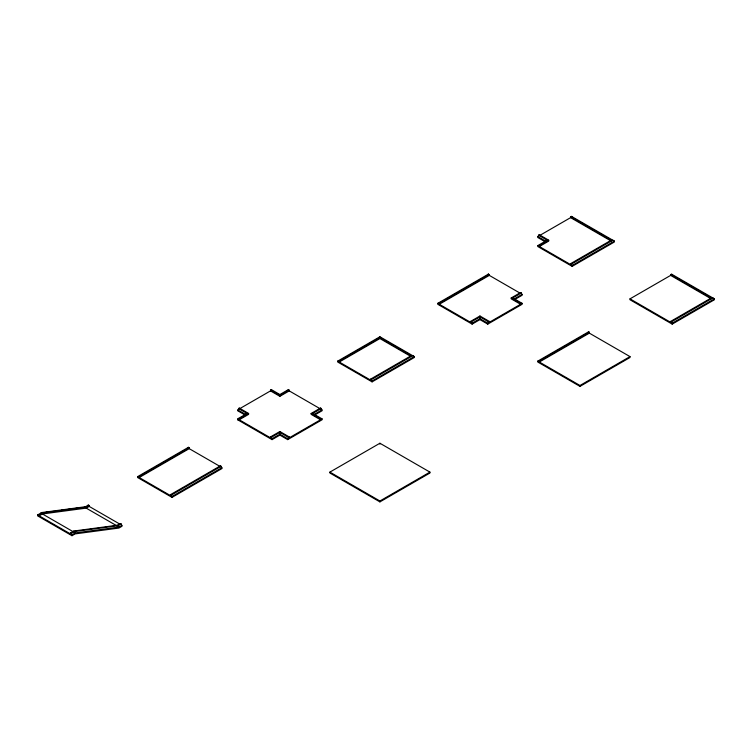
<?xml version="1.0" encoding="UTF-8"?>
<svg xmlns="http://www.w3.org/2000/svg" width="752" height="752" viewBox="0 0 752 752"><rect width="100%" height="100%" fill="white"/><g stroke="black" fill="none" stroke-linecap="round" stroke-linejoin="round"><path stroke-width="1.13" d="M237.67 409.849L245.481 414.361L245.481 415.264L237.67 410.752L239.23 408.045L248.611 413.459L248.611 414.361L239.23 419.776L238.469 418.432L237.67 419.776L272.055 439.629L279.876 435.117L287.687 439.629L322.072 419.776L322.072 418.873L312.653 413.459L321.273 408.486L322.072 410.752L314.261 415.264M287.687 439.629L288.486 437.363L289.247 436.921L289.247 437.824L320.512 419.776L320.512 418.873L311.131 413.459L311.131 414.361L320.512 419.776M545.595 242.003L537.774 237.491L538.573 235.216L539.334 234.784L548.716 240.198L548.716 241.101L539.334 246.515L539.334 245.613L548.716 240.198M489.317 274.489L439.3 303.366L439.3 304.269L489.317 275.392L488.556 274.048L437.739 303.366L437.739 304.269L472.124 324.121L479.945 319.609L487.757 324.121L488.556 321.856L489.317 321.414L489.317 322.317L520.581 304.269L520.581 303.366L511.2 297.952L511.2 298.854L520.581 304.269M37.6 514.951L41.821 512.535L85.587 506.707L86.348 507.139L89.178 505.504L89.178 506.406L120.442 524.454L120.442 523.552L121.204 523.994L122.003 526.259L118.882 528.064L75.115 533.901L71.985 535.706L37.6 515.853L37.6 514.951L39.16 514.951L42.582 512.977L86.348 507.139M39.16 514.951L39.16 515.853L42.432 513.964L86.198 508.126L89.178 506.406M239.23 408.045L239.23 408.947L270.494 390.899L271.256 389.555L272.055 390.899M570.599 216.736L611.235 240.198L611.235 241.101L570.599 217.638L570.599 216.736L572.159 216.736L572.159 217.638M570.599 217.638L539.334 235.686L539.334 234.784M89.178 505.504L88.416 505.071L84.638 507.224L85.587 506.707M139.195 477.529L170.46 495.577L170.46 494.675L220.477 465.798L222.037 468.505L172.02 497.382L137.635 477.529L137.635 476.627L188.451 447.308L189.213 447.75L189.213 448.653L139.195 477.529L139.195 476.627L189.213 447.75M237.67 418.873L247.088 413.459L238.469 408.486M321.273 408.486L320.512 408.045L320.512 408.947L289.247 390.899L288.486 389.555L279.876 394.537L271.256 389.555M337.704 361.12L379.91 336.755L414.296 356.608L414.296 357.51L372.09 381.875L337.704 362.022L337.704 361.12L339.265 361.12L379.91 337.657L411.165 355.705L370.529 379.168L370.529 380.07L339.265 362.022L339.265 361.12M571.36 216.294L614.365 241.101L614.365 242.003L572.159 266.368L537.774 246.515L537.774 245.613L547.193 240.198L538.573 235.216M237.67 419.776L248.611 413.459M270.494 389.997L279.876 395.411L289.247 389.997M270.494 390.899L279.876 396.313L289.247 390.899M339.265 362.022L379.91 338.56L411.165 356.608M39.16 515.853L70.425 533.901L70.425 532.999L73.837 531.025L117.603 525.197L120.442 523.552M70.425 533.901L74.598 531.467L118.365 525.629L121.204 523.994M71.985 535.706L71.985 534.804L75.256 532.914L119.023 527.077L122.003 525.357M239.23 419.776L270.494 437.824L270.494 436.921L279.876 431.507L289.247 436.921M311.131 413.459L320.512 408.045M439.3 304.269L470.564 322.317L470.564 321.414L479.945 316L489.317 321.414M511.2 297.952L520.581 292.537L521.343 292.979L522.142 295.245L514.33 299.757L514.33 298.854L522.142 294.342M539.334 246.515L570.599 264.563L570.599 263.661L611.235 240.198M170.46 494.675L171.221 495.117L221.238 466.24M270.494 436.921L271.256 437.363L279.876 432.391L288.486 437.363M370.529 380.07L412.688 355.705L414.296 356.608L372.09 380.973L372.09 381.875M470.564 321.414L471.325 321.856L479.945 316.874L488.556 321.856M487.757 324.121L522.142 304.269L522.142 303.366L512.723 297.952L521.343 292.979M570.599 263.661L571.36 264.102L612.758 240.198L614.365 241.101L572.159 265.465L572.159 266.368M172.02 497.382L172.02 496.48L222.037 467.603M272.055 439.629L272.055 438.726L279.876 434.214L287.687 438.726M322.072 409.849L314.261 414.361L312.653 413.459M472.124 324.121L472.124 323.219L479.945 318.707L487.757 323.219M320.512 418.873L322.072 418.873M520.581 303.366L522.142 303.366M671.395 274.048L714.4 298.854L714.4 299.757L672.194 324.121L629.997 299.757L629.997 298.854L670.634 275.392L670.634 274.489L672.194 274.489M329.893 472.115L379.91 443.238L429.928 472.115L429.928 473.017L379.91 501.894L329.893 473.017L329.893 472.115L379.91 500.992L429.928 472.115M589.352 333.145L629.997 356.608L629.997 357.51L579.98 386.387L537.774 362.022L537.774 361.12L588.59 331.801L589.352 332.243L589.352 333.145L539.334 362.022L539.334 361.12L589.352 332.243M629.997 298.854L670.634 322.317L670.634 321.414L711.27 297.952L670.634 274.489M670.634 321.414L671.395 321.856L712.793 297.952L714.4 298.854L672.194 323.219L672.194 324.121M539.334 362.022L579.98 385.485L629.997 356.608M547.193 240.198L545.595 241.101L537.774 236.589M245.481 414.361L247.088 413.459M40.871 513.061L41.821 512.535L42.582 512.977M537.774 245.613L539.334 245.613M487.757 274.489L488.556 274.048M437.739 303.366L439.3 303.366M288.486 389.555L287.687 390.899M188.451 447.308L187.652 447.731M137.635 476.627L139.195 476.627M87.617 505.504L88.416 505.071M588.59 331.801L587.791 333.145M537.774 361.12L539.334 361.12M45.477 512.45L48.936 511.99M51.239 511.68L53.542 511.369M56.992 510.909L59.295 510.608M61.598 510.298L65.057 509.837M67.36 509.527L70.82 509.066M73.123 508.766L76.572 508.305M78.875 507.995L82.335 507.534M512.723 297.952L514.33 298.854M670.634 275.392L711.27 298.854M489.317 275.392L519.576 292.857M370.529 379.168L372.09 380.973M189.213 448.653L220.477 466.701L220.477 465.798M117.603 525.197L119.023 527.077M86.198 508.126L117.462 526.174M73.837 531.025L75.256 532.914M42.432 513.964L73.696 532.012M70.425 532.999L71.985 534.804M671.395 321.856L672.194 323.219M571.36 264.102L572.159 265.465M471.325 321.856L472.124 323.219M271.256 437.363L272.055 438.726M171.221 495.117L172.02 496.48M579.98 385.485L579.98 386.387M479.945 316L479.945 319.609M379.91 336.755L379.91 338.56M379.91 443.238L379.91 444.141M379.91 500.992L379.91 501.894M279.876 395.411L279.876 396.313M279.876 431.507L279.876 435.117"/></g></svg>
